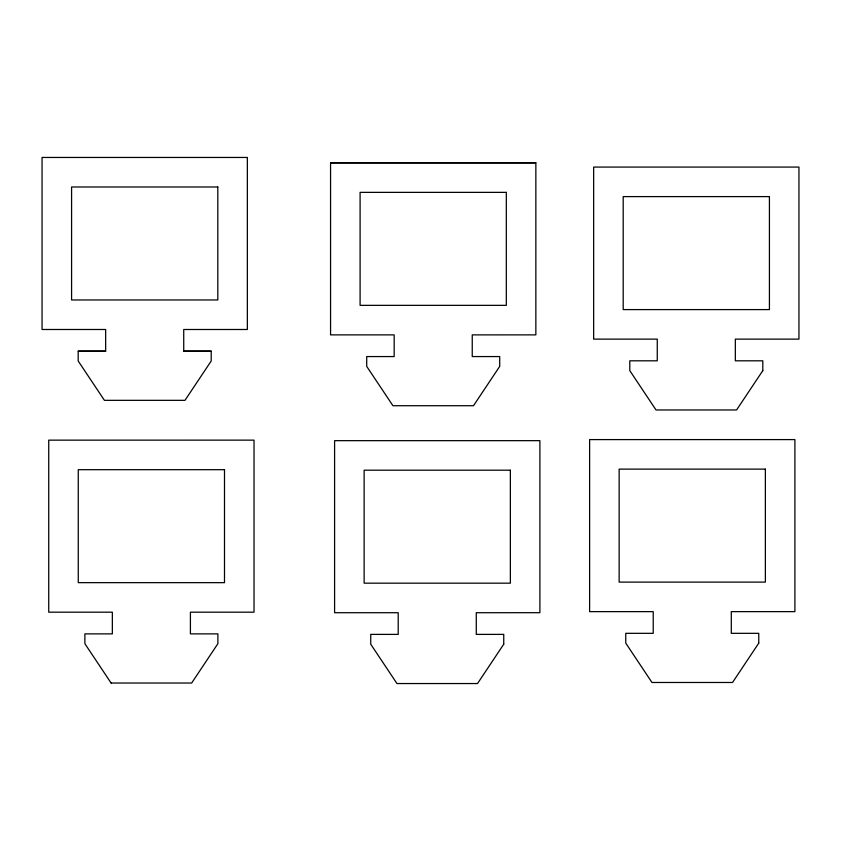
<?xml version="1.0" encoding="UTF-8"?>
<svg xmlns="http://www.w3.org/2000/svg" width="841" height="841" viewBox="0 0 841 841"><rect width="100%" height="100%" fill="white"/><g stroke="black" fill="none" stroke-linecap="round" stroke-linejoin="round"><path stroke-width="1.26" d="M330.566 162.828L535.854 162.828L535.854 334.876L472.243 334.886L472.243 356.563L499.712 356.563L499.712 366.382L473.494 405.719L392.936 405.719L366.708 366.382L366.708 356.563L394.177 356.563L394.177 334.876L330.566 334.876L330.566 162.828L535.854 162.828M183.737 351.181L211.207 351.181L211.207 360.999L184.978 400.337L104.421 400.337L78.192 360.999L78.192 351.181L105.661 351.181L105.661 329.493L42.05 329.493L42.05 157.456L247.349 157.456L247.349 329.493L183.727 329.504L183.737 351.181L211.207 351.181M78.192 351.181L105.661 351.181M111.107 683.029L191.664 683.029L217.882 643.691L217.882 633.872L190.413 633.872L190.413 612.185L254.024 612.185L254.024 440.137L48.736 440.148L48.736 612.185L112.347 612.185L112.347 633.872L84.878 633.872L84.878 643.691L111.107 683.029M503.748 644.206L477.52 683.544L396.963 683.544L370.734 644.206L370.734 634.387L398.214 634.398L398.203 612.711L334.592 612.711L334.592 440.663L539.89 440.663L539.89 612.7L476.279 612.711L476.279 634.387L503.748 634.387L503.748 644.206M762.808 370.618L736.579 409.966L656.022 409.966L629.793 370.629L629.793 360.81L657.273 360.81L657.263 339.123L593.651 339.123L593.651 167.075L798.95 167.075L798.95 339.123L735.339 339.123L735.339 360.81L762.808 360.81L762.808 370.629M758.761 643.134L732.532 682.482L651.975 682.482L625.757 643.134L625.757 633.326L653.226 633.326L653.226 611.638L589.615 611.638L589.615 439.591L794.903 439.591L794.903 611.638L731.292 611.638L731.292 633.326L758.761 633.326L758.761 643.134M217.808 186.986L71.58 186.986L71.58 299.964L217.808 299.964L217.808 186.986M506.324 192.368L360.095 192.368L360.095 305.346L506.324 305.346L506.324 192.368M769.42 196.605L623.192 196.605L623.192 309.593L769.42 309.593L769.42 196.605M765.373 469.12L619.144 469.12L619.144 582.109L765.373 582.109L765.373 469.12M224.494 469.677L78.266 469.677L78.266 582.655L224.494 582.655L224.494 469.677M510.361 470.193L364.132 470.193L364.132 583.17L510.361 583.17L510.361 470.193"/></g></svg>
